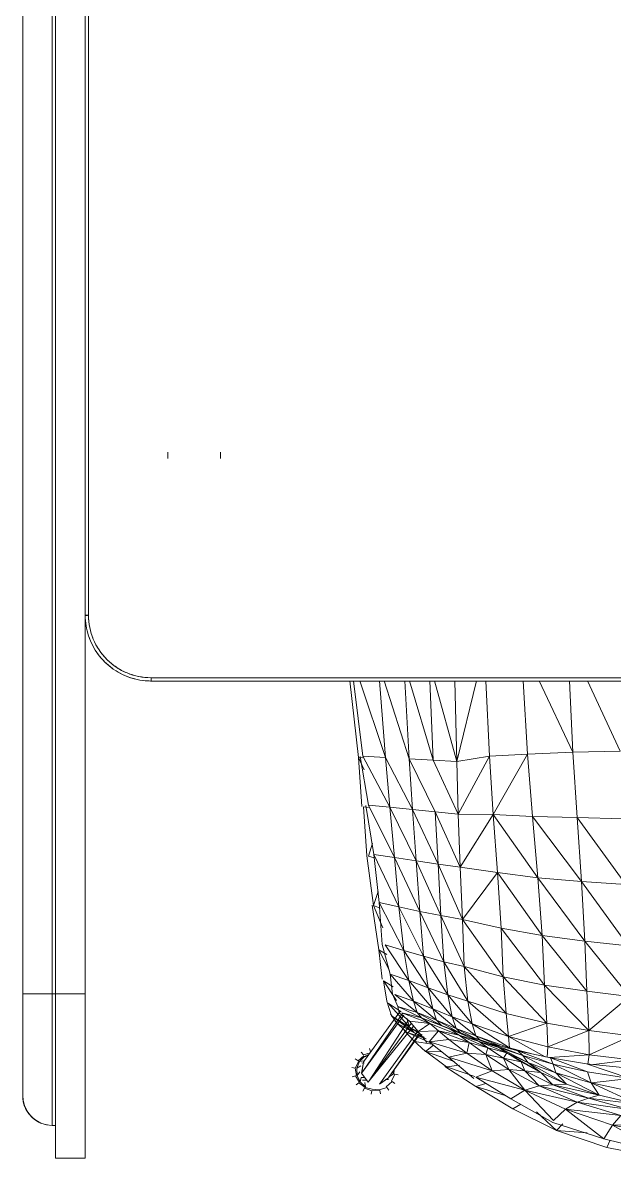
# Model space of a CAD drawing. Header units: millimetres. Extents: x 155927 to 295199, y -4084 to 97293.
# Drawn here: x 199745 to 200105, y 16155 to 16845 of the extents above; entities that cross this region are included whole.
import ezdxf

# ---------------------------------------------------------------- set-up
doc = ezdxf.new("R2010")
doc.units = ezdxf.units.MM
doc.header["$MEASUREMENT"] = 0
doc.layers.get('0').update_dxf_attribs({"linetype": 'CONTINUOUS'})
doc.layers.add('G-IMPT', color=8, linetype='CONTINUOUS', lineweight=9)

# ---------------------------------------------------------------- blocks, each defined once
blk = doc.blocks.new('OLA high stool - Kin high stool_dwg_KIN602 - GLIDES-V487-Level 2')
at = {"layer": 'G-IMPT'}
for p, q in [((-8.01, -7.636), (-8.025, -7.558)), ((-8.322, -7.828), (-8.389, -7.783)), ((-8.322, -7.828), (-8.38, -8.002)), ((-8.185, -7.701), (-8.306, -7.84)), ((-8.185, -7.701), (-8.229, -7.634)), ((-8.01, -7.636), (-8.175, -7.718)), ((-8.133, -7.86), (-8.13, -7.788)), ((-8.13, -7.788), (-8.122, -7.846)), ((-8.004, -7.676), (-8.062, -7.763)), ((-7.893, -7.648), (-8.007, -7.656)), ((-8.004, -7.676), (-7.936, -7.679)), ((-8.4, -7.998), (-8.48, -7.981)), ((-8.4, -7.998), (-8.407, -8.184)), ((-8.38, -8.002), (-8.367, -8.178)), ((-8.488, -8.199), (-8.407, -8.184)), ((-8.342, -8.359), (-8.413, -8.404)), ((-8.407, -8.184), (-8.342, -8.359)), ((-8.325, -8.349), (-8.367, -8.178)), ((-8.325, -8.349), (-8.215, -8.496)), ((-8.308, -8.338), (-8.203, -8.357)), ((-8.308, -8.338), (-8.192, -8.463)), ((-8.153, -8.41), (-8.15, -8.309)), ((-8.087, -8.441), (-8.088, -8.354)), ((-7.738, -8.426), (-7.744, -8.372)), ((-7.705, -8.482), (-7.58, -8.365)), ((-7.705, -8.482), (-7.684, -8.376)), ((-7.705, -8.482), (-7.684, -8.376)), ((-7.684, -8.516), (-7.564, -8.377)), ((-7.58, -8.365), (-7.593, -8.299)), ((-7.58, -8.365), (-7.593, -8.299)), ((-7.58, -8.365), (-7.528, -8.251)), ((-7.547, -8.389), (-7.493, -8.226)), ((-7.547, -8.389), (-7.483, -8.439)), ((-7.47, -8.219), (-7.392, -8.24)), ((-8.215, -8.496), (-8.264, -8.564)), ((-8.203, -8.48), (-8.046, -8.574)), ((-8.192, -8.463), (-8.087, -8.441)), ((-8.192, -8.463), (-8.087, -8.441)), ((-8.192, -8.463), (-8.036, -8.535)), ((-8.046, -8.574), (-8.066, -8.655)), ((-8.041, -8.554), (-7.859, -8.581)), ((-8.036, -8.535), (-7.948, -8.474)), ((-8.036, -8.535), (-7.948, -8.474)), ((-8.036, -8.535), (-7.866, -8.541)), ((-7.866, -8.541), (-7.806, -8.451)), ((-7.866, -8.541), (-7.806, -8.451)), ((-7.866, -8.541), (-7.705, -8.482)), ((-7.859, -8.581), (-7.695, -8.499)), ((-7.859, -8.581), (-7.848, -8.663)), ((-7.684, -8.516), (-7.643, -8.587))]:
    blk.add_line(p, q, dxfattribs=at)
blk = doc.blocks.new('OLA high stool - Kin high stool_dwg_KIN602 - FRAME-V488-Level 2')
at = {"layer": 'G-IMPT'}
for p, q in [((0.191, 0.669), (1.174, 1.373)), ((0.191, 0.669), (1.205, 1.373)), ((0, 0.425), (1.269, 1.344)), ((1.391, 1.242), (0.082, 0.184)), ((0.082, 0.184), (1.455, 1.188)), ((1.531, 1.122), (0.082, 0.184)), ((0.302, 0.026), (1.651, 1.013)), ((0.302, 0.026), (1.689, 0.978)), ((0.566, 0.068), (1.757, 0.931)), ((0, 0.425), (0.155, 0.643)), ((0.156, 0.64), (0.031, 0.465)), ((0.191, 0.669), (0.155, 0.643)), ((0.082, 0.184), (0.046, 0.158)), ((0.046, 0.158), (0.266, 0)), ((0.266, 0), (0.53, 0.043)), ((0.266, 0), (0.302, 0.026)), ((0.529, 0.044), (0.272, 0.004)), ((0.566, 0.068), (0.53, 0.043))]:
    blk.add_line(p, q, dxfattribs=at)
blk = doc.blocks.new('OLA high stool - Kin high stool_dwg_KIN602 - SHELL-V526-Level 2')
at = {"layer": 'G-IMPT'}
for p, q in [((-9.228, -2.432), (-9.447, -1.28)), ((-9.179, -1.159), (-9.228, -2.432)), ((-9.761, -2.567), (-9.994, -1.391)), ((-9.554, -2.632), (-9.859, -1.407)), ((-9.228, -2.432), (-9.807, -1.398)), ((-8.509, -2.746), (-8.727, -1.831)), ((-8.727, -1.831), (-8.584, -3.006)), ((-8.217, -2.942), (-8.727, -1.831)), ((-8.851, -2.028), (-8.584, -3.006)), ((-8.851, -2.028), (-8.675, -3.27)), ((-8.418, -1.967), (-8.217, -2.942)), ((-8.217, -2.942), (-8.107, -2.015)), ((-7.948, -3.023), (-8.107, -2.015)), ((-7.755, -3.048), (-8.107, -2.015)), ((-7.755, -3.048), (-7.864, -2.026)), ((-7.666, -1.978), (-7.773, -2.877)), ((-7.666, -1.978), (-7.542, -2.989)), ((-7.086, -1.982), (-7.542, -2.989)), ((-7.086, -1.982), (-6.965, -2.996)), ((-6.965, -2.996), (-6.148, -2.021)), ((-6.024, -3.041), (-6.148, -2.021)), ((-4.821, -3.087), (-6.148, -2.021)), ((-3.394, -3.173), (-4.935, -2.053)), ((-4.935, -2.053), (-4.821, -3.087)), ((-1.867, -3.277), (-3.471, -2.11)), ((-3.471, -2.11), (-3.394, -3.173)), ((-9.554, -2.632), (-9.228, -2.432)), ((-8.996, -2.227), (-9.228, -2.432)), ((-9.228, -2.432), (-8.843, -3.556)), ((-8.996, -2.227), (-8.675, -3.27)), ((-8.996, -2.227), (-8.843, -3.556)), ((-1.894, -2.177), (-1.867, -3.277)), ((-0.279, -2.244), (-0.307, -3.381)), ((1.403, -3.026), (-0.279, -2.244)), ((-9.584, -2.486), (-9.761, -2.567)), ((-9.351, -3.765), (-9.761, -2.567)), ((-8.843, -3.556), (-9.554, -2.632)), ((-9.161, -3.857), (-9.554, -2.632)), ((-8.509, -2.746), (-8.584, -3.006)), ((-7.973, -3.786), (-8.509, -2.746)), ((-8.509, -2.746), (-8.242, -3.532)), ((-8.217, -2.942), (-8.509, -2.746)), ((-8.509, -2.746), (-8.261, -3.855)), ((-8.217, -2.942), (-7.948, -3.023)), ((-7.973, -3.786), (-8.217, -2.942)), ((-7.767, -3.85), (-8.217, -2.942)), ((-9.406, -3.035), (-9.351, -3.765)), ((-8.675, -3.27), (-8.584, -3.006)), ((-8.584, -3.006), (-8.261, -3.855)), ((-8.584, -3.006), (-8.288, -4.181)), ((-7.616, -3.908), (-7.948, -3.023)), ((-7.948, -3.023), (-7.767, -3.85)), ((-7.542, -2.989), (-7.766, -3.016)), ((-7.616, -3.908), (-7.755, -3.048)), ((-7.542, -2.989), (-7.611, -3.933)), ((-7.542, -2.989), (-7.356, -3.974)), ((-6.965, -2.996), (-7.542, -2.989)), ((-6.965, -2.996), (-7.356, -3.974)), ((-5.876, -4.055), (-6.965, -2.996)), ((-6.965, -2.996), (-6.789, -3.996)), ((-6.024, -3.041), (-6.965, -2.996)), ((-5.876, -4.055), (-6.024, -3.041)), ((-6.024, -3.041), (-4.821, -3.087)), ((-4.691, -4.11), (-6.024, -3.041)), ((-3.306, -4.215), (-4.821, -3.087)), ((-4.821, -3.087), (-4.691, -4.11)), ((-3.394, -3.173), (-4.821, -3.087)), ((-1.84, -4.34), (-3.394, -3.173)), ((-3.394, -3.173), (-3.306, -4.215)), ((-1.867, -3.277), (-3.394, -3.173)), ((-8.843, -3.556), (-8.675, -3.27)), ((-8.675, -3.27), (-8.288, -4.181)), ((-8.675, -3.27), (-8.392, -4.523)), ((-1.84, -4.34), (-1.867, -3.277)), ((-1.867, -3.277), (-0.307, -3.381)), ((-0.307, -3.381), (-0.351, -4.465)), ((-0.307, -3.381), (1.403, -3.459)), ((1.403, -4.185), (-0.307, -3.381)), ((-9.192, -3.616), (-9.351, -3.765)), ((-9.351, -3.765), (-8.835, -4.811)), ((-9.351, -3.765), (-8.906, -4.247)), ((-9.111, -3.837), (-8.843, -3.556)), ((-8.843, -3.556), (-8.392, -4.523)), ((-8.261, -3.855), (-8.242, -3.532)), ((-8.242, -3.532), (-7.973, -3.786)), ((-7.965, -4.146), (-8.242, -3.532)), ((-7.723, -4.452), (-8.242, -3.532)), ((-7.723, -4.452), (-7.973, -3.786)), ((-7.973, -3.786), (-7.767, -3.85)), ((-7.56, -4.571), (-7.973, -3.786)), ((-9.161, -3.857), (-8.6, -4.857)), ((-8.392, -4.523), (-9.111, -3.837)), ((-8.261, -3.855), (-8.288, -4.181)), ((-8.261, -3.855), (-7.965, -4.146)), ((-8.261, -3.855), (-7.928, -4.528)), ((-7.767, -3.85), (-7.616, -3.908)), ((-7.56, -4.571), (-7.767, -3.85)), ((-7.446, -4.693), (-7.767, -3.85)), ((-7.446, -4.693), (-7.616, -3.908)), ((-7.599, -3.989), (-7.356, -3.974)), ((-7.107, -4.917), (-7.588, -4.04)), ((-7.356, -3.974), (-6.789, -3.996)), ((-7.356, -3.974), (-7.107, -4.917)), ((-6.789, -3.996), (-7.107, -4.917)), ((-6.789, -3.996), (-5.876, -4.055)), ((-6.553, -4.971), (-6.789, -3.996)), ((-5.677, -5.041), (-6.789, -3.996)), ((-5.876, -4.055), (-4.691, -4.11)), ((-4.514, -5.093), (-5.876, -4.055)), ((-5.876, -4.055), (-5.677, -5.041)), ((-8.288, -4.181), (-8.392, -4.523)), ((-8.288, -4.181), (-7.928, -4.528)), ((-8.288, -4.181), (-7.891, -4.911)), ((-7.928, -4.528), (-7.965, -4.146)), ((-7.965, -4.146), (-7.723, -4.452)), ((-7.708, -4.611), (-7.965, -4.146)), ((-7.498, -4.96), (-7.965, -4.146)), ((-4.691, -4.11), (-3.306, -4.215)), ((-3.184, -5.181), (-4.691, -4.11)), ((-4.691, -4.11), (-4.514, -5.093)), ((-3.306, -4.215), (-1.84, -4.34)), ((-3.184, -5.181), (-3.306, -4.215)), ((-1.796, -5.28), (-3.306, -4.215)), ((-1.84, -4.34), (-0.351, -4.465)), ((-1.84, -4.34), (-1.796, -5.28)), ((-8.392, -4.523), (-8.6, -4.857)), ((-8.392, -4.523), (-7.891, -4.911)), ((-8.392, -4.523), (-7.926, -5.311)), ((-8.078, -5.701), (-8.392, -4.523)), ((-7.891, -4.911), (-7.928, -4.528)), ((-7.623, -5.036), (-7.928, -4.528)), ((-7.928, -4.528), (-7.708, -4.611)), ((-7.723, -4.452), (-7.56, -4.571)), ((-7.498, -4.96), (-7.723, -4.452)), ((-7.365, -5.145), (-7.723, -4.452)), ((-7.623, -5.036), (-7.708, -4.611)), ((-7.498, -4.96), (-7.708, -4.611)), ((-7.365, -5.145), (-7.56, -4.571)), ((-7.265, -5.354), (-7.56, -4.571)), ((-7.446, -4.693), (-7.56, -4.571)), ((-7.379, -4.891), (-7.518, -4.358)), ((-7.379, -4.891), (-7.473, -4.568)), ((-0.351, -4.465), (-1.796, -5.28)), ((-0.351, -4.465), (-0.398, -5.372)), ((1.403, -4.564), (-0.351, -4.465)), ((-8.835, -4.811), (-8.72, -4.618)), ((-8.835, -4.811), (-8.303, -5.701)), ((-8.6, -4.857), (-8.078, -5.701)), ((-7.265, -5.354), (-7.446, -4.693)), ((-8.515, -4.995), (-8.303, -5.701)), ((-7.926, -5.311), (-7.891, -4.911)), ((-7.533, -5.461), (-7.891, -4.911)), ((-7.891, -4.911), (-7.623, -5.036)), ((-7.623, -5.036), (-7.498, -4.96)), ((-7.533, -5.461), (-7.623, -5.036)), ((-7.623, -5.036), (-7.377, -5.411)), ((-7.377, -5.411), (-7.498, -4.96)), ((-7.498, -4.96), (-7.365, -5.145)), ((-7.498, -4.96), (-7.222, -5.62)), ((-7.092, -5.701), (-7.379, -4.891)), ((-6.802, -5.788), (-7.379, -4.891)), ((-7.107, -4.917), (-7.379, -4.891)), ((-7.365, -5.145), (-7.265, -5.354)), ((-7.104, -5.833), (-7.365, -5.145)), ((-7.365, -5.145), (-7.222, -5.62)), ((-7.092, -5.701), (-7.327, -5.127)), ((-6.802, -5.788), (-7.107, -4.917)), ((-6.258, -5.888), (-7.107, -4.917)), ((-6.553, -4.971), (-7.107, -4.917)), ((-5.433, -5.973), (-6.553, -4.971)), ((-6.553, -4.971), (-6.258, -5.888)), ((-5.677, -5.041), (-6.553, -4.971)), ((-5.433, -5.973), (-5.677, -5.041)), ((-5.677, -5.041), (-4.514, -5.093)), ((-4.306, -6.017), (-5.677, -5.041)), ((-4.514, -5.093), (-3.184, -5.181)), ((-4.514, -5.093), (-4.306, -6.017)), ((-8.078, -5.701), (-7.926, -5.311)), ((-7.926, -5.311), (-7.533, -5.461)), ((-7.926, -5.311), (-7.504, -5.91)), ((-7.602, -6.35), (-7.926, -5.311)), ((-7.533, -5.461), (-7.377, -5.411)), ((-7.222, -5.62), (-7.377, -5.411)), ((-7.377, -5.411), (-7.071, -6.094)), ((-7.377, -5.411), (-7.248, -5.861)), ((-7.104, -5.833), (-7.265, -5.354)), ((-3.184, -5.181), (-4.306, -6.017)), ((-3.184, -5.181), (-3.057, -6.07)), ((-1.796, -5.28), (-3.184, -5.181)), ((-1.796, -5.28), (-3.057, -6.07)), ((-1.786, -6.121), (-1.796, -5.28)), ((-0.398, -5.372), (-1.796, -5.28)), ((-0.398, -5.372), (-1.786, -6.121)), ((-0.398, -5.372), (-0.525, -6.154)), ((1.403, -5.456), (-0.398, -5.372)), ((-8.303, -5.701), (-8.228, -5.458)), ((-8.303, -5.701), (-7.822, -6.442)), ((-7.504, -5.91), (-7.533, -5.461)), ((-7.248, -5.861), (-7.533, -5.461)), ((-7.071, -6.094), (-7.222, -5.62)), ((-7.104, -5.833), (-7.222, -5.62)), ((-7.222, -5.62), (-6.931, -6.309)), ((-7.092, -5.701), (-7.178, -5.612)), ((-6.913, -6.172), (-7.092, -5.701)), ((-7.092, -5.701), (-6.802, -5.788)), ((-6.632, -6.261), (-7.092, -5.701)), ((1.403, -5.682), (-0.525, -6.154)), ((-7.602, -6.35), (-8.113, -5.749)), ((-8.065, -5.719), (-7.829, -6.402)), ((-7.504, -5.91), (-7.602, -6.35)), ((-7.504, -5.91), (-7.248, -5.861)), ((-7.23, -6.813), (-7.504, -5.91)), ((-7.176, -6.343), (-7.504, -5.91)), ((-7.176, -6.343), (-7.248, -5.861)), ((-7.248, -5.861), (-7.071, -6.094)), ((-7.248, -5.861), (-6.969, -6.594)), ((-6.913, -6.172), (-7.141, -5.721)), ((-6.931, -6.309), (-7.104, -5.833)), ((-6.839, -6.521), (-7.104, -5.833)), ((-6.632, -6.261), (-6.802, -5.788)), ((-6.802, -5.788), (-6.258, -5.888)), ((-6.107, -6.368), (-6.802, -5.788)), ((-6.258, -5.888), (-5.433, -5.973)), ((-5.315, -6.465), (-6.258, -5.888)), ((-6.258, -5.888), (-6.107, -6.368)), ((-5.433, -5.973), (-4.306, -6.017)), ((-5.315, -6.465), (-5.433, -5.973)), ((-4.213, -6.533), (-5.433, -5.973)), ((-7.791, -6.092), (-7.829, -6.402)), ((-7.701, -6.215), (-7.461, -6.9)), ((-6.969, -6.594), (-7.071, -6.094)), ((-7.071, -6.094), (-6.931, -6.309)), ((-6.793, -6.801), (-7.071, -6.094)), ((-7.019, -6.067), (-6.913, -6.172)), ((-6.714, -6.635), (-7.004, -6.109)), ((-6.714, -6.635), (-6.913, -6.172)), ((-6.913, -6.172), (-6.632, -6.261)), ((-6.444, -6.724), (-6.913, -6.172)), ((-2.981, -6.602), (-4.306, -6.017)), ((-4.306, -6.017), (-4.213, -6.533)), ((-3.057, -6.07), (-4.306, -6.017)), ((-1.731, -6.668), (-3.057, -6.07)), ((-3.057, -6.07), (-2.981, -6.602)), ((-1.786, -6.121), (-3.057, -6.07)), ((-1.731, -6.668), (-1.786, -6.121)), ((-0.525, -6.154), (-1.786, -6.121)), ((-1.786, -6.121), (-0.493, -6.722)), ((-0.525, -6.154), (1.403, -6.204)), ((1.404, -6.684), (-0.525, -6.154)), ((-0.525, -6.154), (-0.493, -6.722)), ((-7.435, -6.933), (-7.829, -6.402)), ((-7.23, -6.813), (-7.602, -6.35)), ((-7.461, -6.9), (-7.47, -6.514)), ((-7.23, -6.813), (-7.176, -6.343)), ((-6.969, -6.594), (-7.176, -6.343)), ((-6.839, -6.521), (-6.952, -6.25)), ((-6.662, -7.001), (-6.931, -6.309)), ((-6.839, -6.521), (-6.931, -6.309)), ((-6.444, -6.724), (-6.632, -6.261)), ((-6.632, -6.261), (-6.107, -6.368)), ((-5.94, -6.838), (-6.632, -6.261)), ((-5.185, -6.947), (-6.107, -6.368)), ((-6.107, -6.368), (-5.94, -6.838)), ((-5.315, -6.465), (-6.107, -6.368)), ((-5.185, -6.947), (-5.315, -6.465)), ((-5.315, -6.465), (-4.213, -6.533)), ((-4.111, -7.04), (-5.315, -6.465)), ((-7.461, -6.9), (-7.309, -6.714)), ((-7.287, -6.741), (-7.228, -7.164)), ((-7.257, -6.779), (-7.002, -7.356)), ((-6.969, -6.594), (-7.23, -6.813)), ((-6.985, -7.081), (-6.969, -6.594)), ((-6.793, -6.801), (-6.969, -6.594)), ((-6.662, -7.001), (-6.839, -6.521)), ((-6.839, -6.521), (-6.714, -6.635)), ((-6.554, -7.058), (-6.839, -6.521)), ((-6.259, -7.187), (-6.714, -6.635)), ((-6.714, -6.635), (-6.547, -7.058)), ((-6.444, -6.724), (-6.714, -6.635)), ((-6.259, -7.187), (-6.444, -6.724)), ((-5.769, -7.303), (-6.444, -6.724)), ((-5.94, -6.838), (-6.444, -6.724)), ((-2.904, -7.127), (-4.213, -6.533)), ((-4.213, -6.533), (-4.111, -7.04)), ((-2.981, -6.602), (-4.213, -6.533)), ((-2.981, -6.602), (-1.731, -6.668)), ((-1.677, -7.211), (-2.981, -6.602)), ((-2.981, -6.602), (-2.904, -7.127)), ((-1.677, -7.211), (-1.731, -6.668)), ((-0.461, -7.289), (-1.731, -6.668)), ((1.404, -7.281), (-0.493, -6.722)), ((-0.493, -6.722), (-0.461, -7.289)), ((1.404, -6.8), (-0.493, -6.722)), ((-7.461, -6.9), (-7.191, -7.198)), ((-7.013, -7.058), (-7.247, -6.867)), ((-7.028, -7.157), (-7.161, -6.888)), ((-7.15, -6.902), (-7.002, -7.356)), ((-7.15, -6.902), (-6.783, -7.59)), ((-7.15, -6.902), (-7.028, -7.157)), ((-7.12, -6.933), (-7.073, -7.046)), ((-7.072, -6.985), (-6.884, -7.283)), ((-6.793, -6.801), (-6.985, -7.081)), ((-6.741, -7.285), (-6.793, -6.801)), ((-6.538, -7.471), (-6.793, -6.801)), ((-6.662, -7.001), (-6.793, -6.801)), ((-6.538, -7.471), (-6.662, -7.001)), ((-6.386, -7.561), (-6.662, -7.001)), ((-6.529, -7.104), (-6.662, -7.001)), ((-5.047, -7.421), (-5.94, -6.838)), ((-5.94, -6.838), (-5.769, -7.303)), ((-5.185, -6.947), (-5.94, -6.838)), ((-5.047, -7.421), (-5.185, -6.947)), ((-4.005, -7.539), (-5.185, -6.947)), ((-4.111, -7.04), (-5.185, -6.947)), ((-2.824, -7.646), (-4.111, -7.04)), ((-4.111, -7.04), (-4.005, -7.539)), ((-2.904, -7.127), (-4.111, -7.04)), ((-6.962, -7.409), (-7.228, -7.164)), ((-7.028, -7.157), (-6.783, -7.59)), ((-6.884, -7.283), (-7.002, -7.179)), ((-6.884, -7.283), (-7.001, -7.063)), ((-6.741, -7.285), (-6.985, -7.081)), ((-6.981, -7.219), (-6.612, -7.712)), ((-6.612, -7.712), (-6.884, -7.283)), ((-6.884, -7.283), (-6.308, -7.795)), ((-6.884, -7.283), (-6.668, -7.352)), ((-6.54, -7.529), (-6.741, -7.285)), ((-6.386, -7.561), (-6.529, -7.104)), ((-6.103, -7.637), (-6.529, -7.104)), ((-6.259, -7.187), (-6.529, -7.104)), ((-6.103, -7.637), (-6.259, -7.187)), ((-5.61, -7.748), (-6.259, -7.187)), ((-5.769, -7.303), (-6.259, -7.187)), ((-4.91, -7.869), (-5.769, -7.303)), ((-5.769, -7.303), (-5.61, -7.748)), ((-5.047, -7.421), (-5.769, -7.303)), ((-1.622, -7.753), (-2.904, -7.127)), ((-2.904, -7.127), (-2.824, -7.646)), ((-1.677, -7.211), (-2.904, -7.127)), ((-0.428, -7.859), (-1.677, -7.211)), ((-1.677, -7.211), (-1.622, -7.753)), ((-0.461, -7.289), (-1.677, -7.211)), ((1.404, -7.887), (-0.461, -7.289)), ((1.404, -7.396), (-0.461, -7.289)), ((-6.74, -7.626), (-7.002, -7.356)), ((-6.56, -7.738), (-6.783, -7.59)), ((-6.386, -7.561), (-6.54, -7.529)), ((-6.512, -7.486), (-6.308, -7.795)), ((-6.095, -7.695), (-6.386, -7.561)), ((-6.246, -7.599), (-5.773, -7.908)), ((-4.91, -7.869), (-5.047, -7.421)), ((-3.9, -8.007), (-5.047, -7.421)), ((-4.005, -7.539), (-5.047, -7.421)), ((-4.005, -7.539), (-2.824, -7.646)), ((-2.748, -8.137), (-4.005, -7.539)), ((-4.005, -7.539), (-3.9, -8.007)), ((-6.26, -7.828), (-6.612, -7.712)), ((-5.773, -7.908), (-6.26, -7.828)), ((-5.61, -7.748), (-6.095, -7.695)), ((-5.773, -7.908), (-5.92, -7.678)), ((-4.908, -7.939), (-5.61, -7.748)), ((-5.528, -7.763), (-5.031, -8.022)), ((-5.141, -7.829), (-5.031, -8.022)), ((-1.571, -8.269), (-2.824, -7.646)), ((-2.824, -7.646), (-2.748, -8.137)), ((-1.622, -7.753), (-2.824, -7.646)), ((-0.397, -8.403), (-1.622, -7.753)), ((-1.622, -7.753), (-1.571, -8.269)), ((-0.428, -7.859), (-1.622, -7.753)), ((1.404, -8.471), (-0.428, -7.859)), ((-0.428, -7.859), (-0.397, -8.403)), ((1.404, -8.002), (-0.428, -7.859)), ((-5.733, -7.939), (-5.031, -8.022)), ((-3.961, -8.18), (-5.031, -8.022)), ((-3.9, -8.007), (-4.908, -7.939)), ((-4.505, -7.925), (-3.975, -8.149)), ((-3.975, -8.149), (-4.038, -7.988)), ((-3.975, -8.149), (-3.638, -8.037)), ((-3.975, -8.149), (-2.784, -8.306)), ((-3.9, -8.007), (-2.748, -8.137)), ((-2.792, -8.269), (-2.827, -8.128)), ((-2.748, -8.137), (-1.576, -8.326)), ((-2.792, -8.269), (-2.483, -8.167)), ((-2.784, -8.306), (-1.609, -8.385)), ((-1.628, -8.262), (-1.609, -8.385)), ((-1.571, -8.269), (-0.404, -8.462)), ((-0.723, -8.366), (-0.434, -8.506)), ((-0.434, -8.506), (-0.441, -8.398)), ((-0.397, -8.403), (1.404, -8.628)), ((-0.434, -8.506), (-1.605, -8.425)), ((-0.434, -8.506), (1.404, -8.713))]:
    blk.add_line(p, q, dxfattribs=at)

msp = doc.modelspace()

# ---------------------------------------------------------------- linework, layer by layer
at = {"layer": 'G-IMPT'}
for p, q in [((199745.01, 17434.81), (199745.01, 16254.81)), ((199833.15, 16583.81), (199833.15, 16580.03)), ((199865.15, 16580.03), (199865.15, 16583.81)), ((199785.01, 16484.81), (199783.01, 16484.81)), ((199783.01, 16484.81), (199785.01, 16484.81)), ((199784.3, 16484.65), (199783.01, 16484.65)), ((199783.01, 16484.65), (199784.3, 16484.65)), ((199823.01, 16446.81), (199823.01, 16444.81)), ((199823.01, 16444.81), (199823.01, 16446.81)), ((199823.01, 16444.81), (201143.01, 16444.81)), ((199745.01, 16254.81), (199763.01, 16254.81)), ((199763.01, 16254.81), (199745.01, 16254.81)), ((199763.01, 16174.81), (199763.01, 16254.81)), ((199763.01, 16254.81), (199763.01, 16174.81)), ((199765.01, 16254.81), (199765.01, 16154.81)), ((199765.01, 16154.81), (199765.01, 16254.81)), ((199783.01, 16154.81), (199783.01, 16254.81)), ((199783.01, 16254.81), (199783.01, 16154.81)), ((199763.01, 16174.81), (199765.01, 16174.81)), ((199765.01, 16154.81), (199783.01, 16154.81))]:
    msp.add_line(p, q, dxfattribs=at)
at = {"layer": 'G-IMPT', "flags": 128}
for points in [[(199745.01, 17434.81), (199745.01, 17139.81), (199745.01, 16844.81), (199745.01, 16549.81), (199745.01, 16254.81)], [(199745.01, 16254.81), (199745.01, 16549.81), (199745.01, 16844.81), (199745.01, 17139.81), (199745.01, 17434.81)], [(199763.01, 16254.81), (199763.01, 16549.81), (199763.01, 16844.81), (199763.01, 17139.81), (199763.01, 17434.81)], [(199763.01, 17434.81), (199763.01, 17139.81), (199763.01, 16844.81), (199763.01, 16549.81), (199763.01, 16254.81)], [(199765.01, 17434.81), (199765.01, 17139.81), (199765.01, 16844.81), (199765.01, 16549.81), (199765.01, 16254.81)], [(199765.01, 16254.81), (199765.01, 16549.81), (199765.01, 16844.81), (199765.01, 17139.81), (199765.01, 17434.81)], [(199783.01, 16254.81), (199783.01, 16549.81), (199783.01, 16844.81), (199783.01, 17139.81), (199783.01, 17434.81)], [(199783.01, 17434.81), (199783.01, 17139.81), (199783.01, 16844.81), (199783.01, 16549.81), (199783.01, 16254.81)], [(199785.01, 16484.81), (199785.01, 16664.81), (199785.01, 16844.81), (199785.01, 17024.81), (199785.01, 17204.81)], [(199785.01, 17204.81), (199785.01, 17024.81), (199785.01, 16844.81), (199785.01, 16664.81), (199785.01, 16484.81)], [(199783.01, 16484.81), (199783.05, 16483.21), (199783.14, 16481.62), (199783.3, 16480.02), (199783.53, 16478.44), (199783.81, 16476.86), (199784.16, 16475.3), (199784.57, 16473.76), (199785.05, 16472.23), (199785.58, 16470.72), (199786.17, 16469.24), (199786.82, 16467.77), (199787.54, 16466.34), (199788.3, 16464.94), (199789.12, 16463.56), (199790, 16462.23), (199790.93, 16460.92), (199791.91, 16459.66), (199792.94, 16458.44), (199794.02, 16457.25), (199795.15, 16456.12), (199796.32, 16455.03), (199797.53, 16453.98), (199798.78, 16452.99), (199800.07, 16452.04), (199801.4, 16451.15), (199802.77, 16450.32), (199804.16, 16449.53), (199805.59, 16448.81), (199807.04, 16448.14), (199808.52, 16447.53), (199810.02, 16446.98), (199811.55, 16446.49), (199813.09, 16446.06), (199814.65, 16445.7), (199816.22, 16445.39), (199817.8, 16445.15), (199819.39, 16444.98), (199820.98, 16444.86), (199822.58, 16444.81), (199823.01, 16444.81)], [(201143.01, 16446.81), (200813.01, 16446.81), (200483.01, 16446.81), (200153.01, 16446.81), (199823.01, 16446.81)], [(199823.01, 16446.81), (200153.01, 16446.81), (200483.01, 16446.81), (200813.01, 16446.81), (201143.01, 16446.81)], [(199823.01, 16444.81), (200153.01, 16444.81), (200483.01, 16444.81), (200813.01, 16444.81), (201143.01, 16444.81)], [(201143.01, 16444.81), (200813.01, 16444.81), (200483.01, 16444.81), (200153.01, 16444.81), (199823.01, 16444.81)], [(199763.01, 16254.81), (199763.51, 16254.81), (199764.01, 16254.81), (199764.51, 16254.81), (199765.01, 16254.81)], [(199765.01, 16254.81), (199764.51, 16254.81), (199764.01, 16254.81), (199763.51, 16254.81), (199763.01, 16254.81)], [(199783.01, 16254.81), (199778.51, 16254.81), (199774.01, 16254.81), (199769.51, 16254.81), (199765.01, 16254.81)], [(199765.01, 16254.81), (199769.51, 16254.81), (199774.01, 16254.81), (199778.51, 16254.81), (199783.01, 16254.81)], [(199745.01, 16210.97), (199745.01, 16235.27), (199745.01, 16232.93), (199745.01, 16230.63), (199745.01, 16228.36), (199745.01, 16226.14), (199745.01, 16223.97), (199745.01, 16222.43)], [(199745.01, 16222.43), (199745.01, 16224.57), (199745.01, 16226.76), (199745.01, 16229), (199745.01, 16231.09)], [(199745.01, 16210.97), (199745.01, 16195.97), (199745.01, 16196.8), (199745.01, 16197.72), (199745.01, 16198.74), (199745.01, 16199.84), (199745.01, 16201.03), (199745.01, 16201.94)], [(199745.01, 16201.94), (199745.01, 16200.69), (199745.01, 16199.52), (199745.01, 16198.44), (199745.01, 16197.46), (199745.01, 16196.56), (199745.01, 16195.97)], [(199749.14, 16181.34), (199748.69, 16181.91), (199748.27, 16182.49), (199747.87, 16183.09), (199747.49, 16183.7), (199747.14, 16184.33), (199746.81, 16184.97), (199746.51, 16185.62), (199746.24, 16186.29), (199745.99, 16186.97), (199745.77, 16187.65), (199745.58, 16188.34), (199745.41, 16189.05), (199745.28, 16189.75), (199745.17, 16190.46), (199745.09, 16191.18), (199745.04, 16191.9), (199745.02, 16192.62), (199745.01, 16192.81)], [(199755.35, 16176.53), (199754.7, 16176.85), (199754.07, 16177.19), (199753.45, 16177.56), (199752.85, 16177.96), (199752.27, 16178.37), (199751.7, 16178.82), (199751.15, 16179.28), (199750.61, 16179.76)], [(199760.15, 16175.04), (199759.44, 16175.17), (199758.74, 16175.33), (199758.04, 16175.51)], [(199763.01, 16174.81), (199763.51, 16174.81), (199764.01, 16174.81), (199764.51, 16174.81), (199765.01, 16174.81)], [(199765.01, 16174.81), (199764.51, 16174.81), (199764.01, 16174.81), (199763.51, 16174.81), (199763.01, 16174.81)], [(199763.01, 16174.81), (199763.51, 16174.81), (199764.01, 16174.81), (199764.51, 16174.81), (199765.01, 16174.81)], [(199765.01, 16174.81), (199764.51, 16174.81), (199764.01, 16174.81), (199763.51, 16174.81), (199763.01, 16174.81)], [(199783.01, 16154.81), (199778.51, 16154.81), (199774.01, 16154.81), (199769.51, 16154.81), (199765.01, 16154.81)], [(199765.01, 16154.81), (199769.51, 16154.81), (199774.01, 16154.81), (199778.51, 16154.81), (199783.01, 16154.81)]]:
    msp.add_lwpolyline(points, dxfattribs=at)
at = {"layer": 'G-IMPT'}
for centre, radius, start, end in [((199823.01, 16484.81), 40, 180, 186.2369), ((199823.01, 16484.81), 40, 180, 186.2369), ((199823.01, 16484.81), 40, 180, 186.2369), ((199823.01, 16484.81), 40, 180, 186.2369), ((199823.01, 16484.81), 40, 193.61388, 212.16077), ((199823.01, 16484.81), 40, 193.61388, 212.16077), ((199823.01, 16484.81), 40, 193.61388, 212.16077), ((199823.01, 16484.81), 40, 193.61388, 212.16077), ((199823.01, 16484.81), 40, 215.80718, 234.19282), ((199823.01, 16484.81), 40, 215.80718, 234.19282), ((199823.01, 16484.81), 40, 215.80718, 234.19282), ((199823.01, 16484.81), 40, 215.80718, 234.19282), ((199823.01, 16484.81), 40, 237.83923, 256.38612), ((199823.01, 16484.81), 40, 237.83923, 256.38612), ((199823.01, 16484.81), 40, 237.83923, 256.38612), ((199823.01, 16484.81), 40, 237.83923, 256.38612), ((199823.01, 16484.81), 40, 263.7631, 270), ((199823.01, 16484.81), 40, 263.7631, 270), ((199823.01, 16484.81), 40, 263.7631, 270), ((199823.01, 16484.81), 40, 263.7631, 270), ((199763.01, 16192.81), 18, 180, 270), ((199763.01, 16192.81), 18, 180, 247.5), ((199763.01, 16192.81), 18, 180, 270), ((199763.01, 16192.81), 18, 180, 247.5)]:
    msp.add_arc(centre, radius, start, end, dxfattribs=at)
for points in [[(199823.01, 16446.81), (199818.04, 16446.81), (199808.1, 16448.79), (199795.44, 16457.24), (199787, 16469.89), (199785.02, 16479.84), (199785.01, 16484.81)], [(199745.01, 16254.81), (199745.01, 16246.7), (199745.01, 16230.47), (199745.01, 16209.83), (199745.01, 16196.05), (199745.01, 16192.81), (199745.01, 16192.81)], [(199745.01, 16242.72), (199745.01, 16246.68), (199745.01, 16250.7), (199745.01, 16254.81)], [(199745.01, 16231.09), (199745.01, 16234.84), (199745.01, 16238.71), (199745.01, 16242.71)], [(199745.01, 16192.81), (199745.01, 16192.81), (199745.01, 16196.05), (199745.01, 16209.83), (199745.01, 16223.59), (199745.01, 16231.09)]]:
    msp.add_open_spline(points, degree=3, dxfattribs=at)
for points, knots in [([(199785.01, 16484.81), (199785.05, 16482.2), (199785.58, 16477.16), (199787.32, 16471.36), (199789.44, 16466.92), (199791.39, 16463.68), (199793.64, 16460.63), (199796.1, 16457.9), (199798.84, 16455.43), (199801.88, 16453.18), (199805.12, 16451.23), (199809.57, 16449.12), (199815.37, 16447.37), (199820.41, 16446.85), (199823.01, 16446.81)], [0, 0, 0, 0, 0.125, 0.25, 0.3125, 0.375, 0.4375, 0.5, 0.5625, 0.625, 0.6875, 0.75, 0.875, 1, 1, 1, 1]), ([(199745.01, 16231.09), (199745.01, 16227.33), (199745.01, 16220.15), (199745.01, 16210.69), (199745.01, 16202.93), (199745.01, 16197.17), (199745.01, 16193.6), (199745.01, 16192.82), (199745.01, 16192.81)], [0.2500016, 0.2500016, 0.2500016, 0.2500016, 0.375, 0.5, 0.625, 0.75, 0.875, 1, 1, 1, 1]), ([(199745.01, 16192.81), (199745.01, 16192.82), (199745.01, 16193.6), (199745.01, 16197.17), (199745.01, 16202.93), (199745.01, 16210.69), (199745.01, 16220.15), (199745.01, 16227.33), (199745.01, 16231.09)], [0, 0, 0, 0, 0.125, 0.25, 0.375, 0.5, 0.625, 0.7499984, 0.7499984, 0.7499984, 0.7499984])]:
    msp.add_open_spline(points, degree=3, knots=knots, dxfattribs=at)

# ---------------------------------------------------------------- block references
at = {"xscale": -25.4, "yscale": 25.4, "zscale": 25.4, "rotation": 270}
for name, p in [('OLA high stool - Kin high stool_dwg_KIN602 - SHELL-V526-Level 2', (200165.1, 16409.28)), ('OLA high stool - Kin high stool_dwg_KIN602 - FRAME-V488-Level 2', (199950.97, 16199.81)), ('OLA high stool - Kin high stool_dwg_KIN602 - GLIDES-V487-Level 2', (200165.1, 16409.28))]:
    msp.add_blockref(name, p, dxfattribs=at)

doc.saveas('drawing.dxf')
